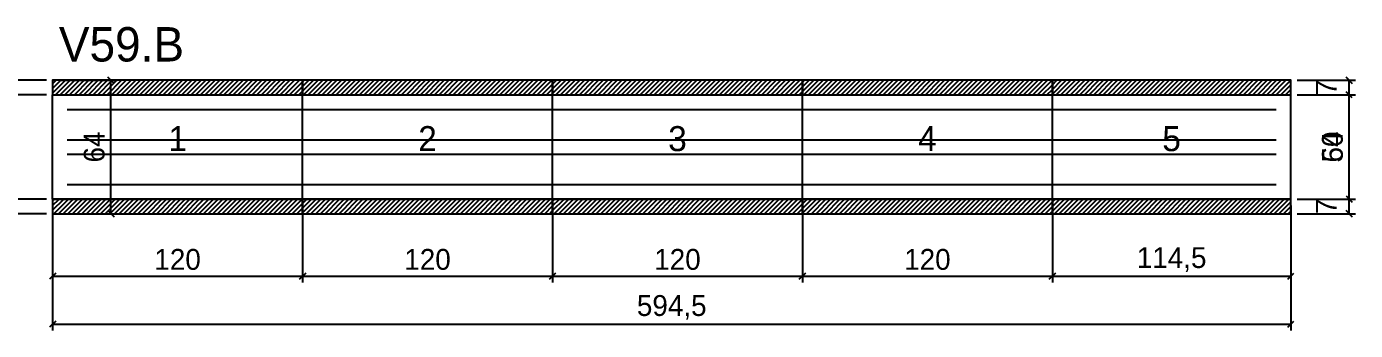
# Model space of a CAD drawing. Extents: x -10500 to 3070, y -8219 to 1250.
# Drawn here: x 826 to 1464, y -7142 to -6996 of the extents above; entities that cross this region are included whole.
import ezdxf
from ezdxf.enums import TextEntityAlignment as Align

# ---------------------------------------------------------------- set-up
doc = ezdxf.new("R2010")
doc.units = 0
for name, color, linetype in [('5', 5, 'Continuous'), ('COTA', 241, 'Continuous'), ('NOMENCLATURA', 7, 'Continuous'), ('Painéis', 200, 'Continuous'), ('SARR_2.2x7', 40, 'Continuous'), ('SCO-___-LAJ', 224, 'Continuous')]:
    doc.layers.add(name, color=color, linetype=linetype)
doc.dimstyles.new('PAINEL', dxfattribs={"dimtxt": 10, "dimasz": 3, "dimexe": 3, "dimexo": 3, "dimgap": 3, "dimtad": 1, "dimblk": 'OBLIQUE', "dimblk1": 'OBLIQUE', "dimcen": 2.5, "dimclrd": 4, "dimclre": 4, "dimclrt": 240, "dimazin": 3, "dimtfac": 1, "dimtmove": 0, "dimatfit": 3})

# ---------------------------------------------------------------- blocks, each defined once
blk = doc.blocks.new('_OBLIQUE')
at = {"color": 0, "linetype": 'BYBLOCK'}
blk.add_line((-0.5, -0.5), (0.5, 0.5), dxfattribs=at)

msp = doc.modelspace()

# ---------------------------------------------------------------- hatches: boundary and pattern name
at = {"layer": 'COTA'}
h = msp.add_hatch(dxfattribs=at)
h.set_pattern_fill('ANSI31', scale=0.5)
h.paths.add_polyline_path([(838.5, -7029), (958.5, -7029), (958.5, -7022), (838.5, -7022)])
h = msp.add_hatch(dxfattribs=at)
h.set_pattern_fill('ANSI31', scale=0.5)
h.paths.add_polyline_path([(958.5, -7029), (1078.5, -7029), (1078.5, -7022), (958.5, -7022)])
h = msp.add_hatch(dxfattribs=at)
h.set_pattern_fill('ANSI31', scale=0.5)
h.paths.add_polyline_path([(1078.5, -7029), (1198.5, -7029), (1198.5, -7022), (1078.5, -7022)])
h = msp.add_hatch(dxfattribs=at)
h.set_pattern_fill('ANSI31', scale=0.5)
h.paths.add_polyline_path([(1198.5, -7029), (1318.5, -7029), (1318.5, -7022), (1198.5, -7022)])
h = msp.add_hatch(dxfattribs=at)
h.set_pattern_fill('ANSI31', scale=0.5)
h.paths.add_polyline_path([(1318.5, -7029), (1433, -7029), (1433, -7022), (1318.5, -7022)])
h = msp.add_hatch(dxfattribs=at)
h.set_pattern_fill('ANSI31', scale=0.5)
h.paths.add_polyline_path([(838.5, -7086), (958.5, -7086), (958.5, -7079), (838.5, -7079)])
h = msp.add_hatch(dxfattribs=at)
h.set_pattern_fill('ANSI31', scale=0.5)
h.paths.add_polyline_path([(958.5, -7086), (1078.5, -7086), (1078.5, -7079), (958.5, -7079)])
h = msp.add_hatch(dxfattribs=at)
h.set_pattern_fill('ANSI31', scale=0.5)
h.paths.add_polyline_path([(1078.5, -7086), (1198.5, -7086), (1198.5, -7079), (1078.5, -7079)])
h = msp.add_hatch(dxfattribs=at)
h.set_pattern_fill('ANSI31', scale=0.5)
h.paths.add_polyline_path([(1198.5, -7086), (1318.5, -7086), (1318.5, -7079), (1198.5, -7079)])
h = msp.add_hatch(dxfattribs=at)
h.set_pattern_fill('ANSI31', scale=0.5)
h.paths.add_polyline_path([(1318.5, -7086), (1433, -7086), (1433, -7079), (1318.5, -7079)])

# ---------------------------------------------------------------- linework, layer by layer
at = {"layer": 'Painéis'}
for p, q in [((838.5, -7029), (958.5, -7029)), ((838.5, -7079), (838.5, -7029)), ((958.5, -7079), (958.5, -7029)), ((958.5, -7079), (958.5, -7029)), ((958.5, -7029), (1078.5, -7029)), ((958.5, -7079), (958.5, -7029)), ((1078.5, -7079), (1078.5, -7029)), ((1078.5, -7079), (1078.5, -7029)), ((1078.5, -7029), (1198.5, -7029)), ((1078.5, -7079), (1078.5, -7029)), ((1198.5, -7079), (1198.5, -7029)), ((1198.5, -7079), (1198.5, -7029)), ((1198.5, -7029), (1318.5, -7029)), ((1198.5, -7079), (1198.5, -7029)), ((1318.5, -7079), (1318.5, -7029)), ((1318.5, -7079), (1318.5, -7029)), ((1318.5, -7029), (1433, -7029)), ((1318.5, -7079), (1318.5, -7029)), ((1433, -7079), (1433, -7029)), ((838.5, -7079), (958.5, -7079)), ((958.5, -7079), (1078.5, -7079)), ((1078.5, -7079), (1198.5, -7079)), ((1198.5, -7079), (1318.5, -7079)), ((1318.5, -7079), (1433, -7079))]:
    msp.add_line(p, q, dxfattribs=at)
at = {"layer": 'SARR_2.2x7'}
for points in [[(845.5, -7036), (958.5, -7036)], [(845.5, -7036), (958.5, -7036)], [(958.5, -7036), (1078.5, -7036)], [(958.5, -7036), (1078.5, -7036)], [(1078.5, -7036), (1198.5, -7036)], [(1078.5, -7036), (1198.5, -7036)], [(1198.5, -7036), (1318.5, -7036)], [(1198.5, -7036), (1318.5, -7036)], [(1318.5, -7036), (1426, -7036)], [(1318.5, -7036), (1426, -7036)], [(845.5, -7050.5), (958.5, -7050.5)], [(845.5, -7050.5), (958.5, -7050.5)], [(958.5, -7050.5), (1078.5, -7050.5)], [(958.5, -7050.5), (1078.5, -7050.5)], [(1078.5, -7050.5), (1198.5, -7050.5)], [(1078.5, -7050.5), (1198.5, -7050.5)], [(1198.5, -7050.5), (1318.5, -7050.5)], [(1198.5, -7050.5), (1318.5, -7050.5)], [(1318.5, -7050.5), (1426, -7050.5)], [(1318.5, -7050.5), (1426, -7050.5)], [(845.5, -7057.5), (958.5, -7057.5)], [(845.5, -7057.5), (958.5, -7057.5)], [(958.5, -7057.5), (1078.5, -7057.5)], [(958.5, -7057.5), (1078.5, -7057.5)], [(1078.5, -7057.5), (1198.5, -7057.5)], [(1078.5, -7057.5), (1198.5, -7057.5)], [(1198.5, -7057.5), (1318.5, -7057.5)], [(1198.5, -7057.5), (1318.5, -7057.5)], [(1318.5, -7057.5), (1426, -7057.5)], [(1318.5, -7057.5), (1426, -7057.5)], [(845.5, -7072), (958.5, -7072)], [(845.5, -7072), (958.5, -7072)], [(958.5, -7072), (1078.5, -7072)], [(958.5, -7072), (1078.5, -7072)], [(1078.5, -7072), (1198.5, -7072)], [(1078.5, -7072), (1198.5, -7072)], [(1198.5, -7072), (1318.5, -7072)], [(1198.5, -7072), (1318.5, -7072)], [(1318.5, -7072), (1426, -7072)], [(1318.5, -7072), (1426, -7072)]]:
    msp.add_lwpolyline(points, dxfattribs=at)
at = {"layer": 'SCO-___-LAJ'}
for points in [[(838.5, -7029), (958.5, -7029), (958.5, -7022), (838.5, -7022)], [(958.5, -7029), (1078.5, -7029), (1078.5, -7022), (958.5, -7022)], [(1078.5, -7029), (1198.5, -7029), (1198.5, -7022), (1078.5, -7022)], [(1198.5, -7029), (1318.5, -7029), (1318.5, -7022), (1198.5, -7022)], [(1318.5, -7029), (1433, -7029), (1433, -7022), (1318.5, -7022)], [(838.5, -7086), (958.5, -7086), (958.5, -7079), (838.5, -7079)], [(958.5, -7086), (1078.5, -7086), (1078.5, -7079), (958.5, -7079)], [(1078.5, -7086), (1198.5, -7086), (1198.5, -7079), (1078.5, -7079)], [(1198.5, -7086), (1318.5, -7086), (1318.5, -7079), (1198.5, -7079)], [(1318.5, -7086), (1433, -7086), (1433, -7079), (1318.5, -7079)]]:
    msp.add_lwpolyline(points, close=True, dxfattribs=at)

# ---------------------------------------------------------------- texts
at = {"layer": '5'}
for s, p in [('1', (898.5, -7050)), ('2', (1018.5, -7050)), ('3', (1138.5, -7050)), ('4', (1258.5, -7050)), ('5', (1375.75, -7050))]:
    msp.add_text(s, height=12, dxfattribs=at).set_placement(p, align=Align.MIDDLE_CENTER)
at = {"layer": 'NOMENCLATURA'}
msp.add_text('V59.B', height=16.5, dxfattribs=at).set_placement((841.5, -7013))

# ---------------------------------------------------------------- dimensions: what is measured, and where the dimension line sits
at = {"layer": 'COTA'}
for base, p1, p2 in [((810.5, -7029), (838.5, -7029), (838.5, -7022)), ((866.5, -7086), (838.5, -7086), (838.5, -7022)), ((1461, -7086), (1433, -7086), (1433, -7022)), ((1461, -7029), (1433, -7029), (1433, -7022)), ((810.5, -7079), (838.5, -7079), (838.5, -7029)), ((1461, -7079), (1433, -7079), (1433, -7029)), ((810.5, -7086), (838.5, -7086), (838.5, -7079)), ((1461, -7086), (1433, -7086), (1433, -7079))]:
    msp.add_linear_dim(base=base, p1=p1, p2=p2, angle=90, dimstyle='PAINEL', dxfattribs=at).render()
for base, p1, p2 in [((838.5, -7116), (838.5, -7079), (958.5, -7079)), ((838.5, -7139), (838.5, -7079), (1433, -7079)), ((958.5, -7116), (958.5, -7079), (1078.5, -7079)), ((1078.5, -7116), (1078.5, -7079), (1198.5, -7079)), ((1198.5, -7116), (1198.5, -7079), (1318.5, -7079)), ((1318.5, -7116), (1318.5, -7079), (1433, -7079))]:
    msp.add_linear_dim(base=base, p1=p1, p2=p2, dimstyle='PAINEL', dxfattribs=at).render()

doc.saveas('drawing.dxf')
